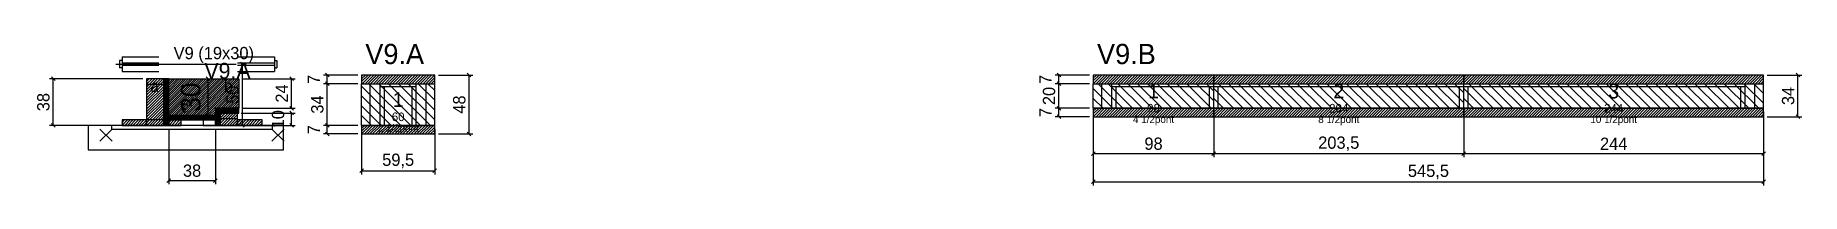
# Model space of a CAD drawing. Extents: x -69 to 1369, y -83 to 33.
import ezdxf
from ezdxf.enums import TextEntityAlignment as Align

# ---------------------------------------------------------------- set-up
doc = ezdxf.new("R2010")
doc.units = 0
for name, color, linetype in [('5', 5, 'Continuous'), ('barrote', 126, 'Continuous'), ('CONCRETO', 251, 'Continuous'), ('COTA', 241, 'Continuous'), ('Cota Seção (2x)', 241, 'Continuous'), ('detalhes', 7, 'Continuous'), ('Hachura', 251, 'Continuous'), ('Madeira', 126, 'Continuous'), ('NOMENCLATURA', 7, 'Continuous'), ('Painéis', 200, 'Continuous'), ('presilha', 224, 'Continuous'), ('Reaproveitamento', 30, 'Continuous'), ('SARR_2.2x7', 40, 'Continuous'), ('SARR_3.5x7', 81, 'Continuous'), ('SCO-___-LAJ', 224, 'Continuous'), ('TENSOR', 224, 'Continuous'), ('texto', 7, 'Continuous'), ('Texto Seção', 7, 'Continuous')]:
    doc.layers.add(name, color=color, linetype=linetype)
doc.dimstyles.new('PAINEL', dxfattribs={"dimtxt": 10, "dimasz": 3, "dimexe": 3, "dimexo": 3, "dimgap": 3, "dimtad": 1, "dimblk": 'OBLIQUE', "dimblk1": 'OBLIQUE', "dimcen": 2.5, "dimclrd": 4, "dimclre": 4, "dimclrt": 240, "dimazin": 3, "dimtfac": 1, "dimtmove": 0, "dimatfit": 3})
doc.dimstyles.new('SECAO2X', dxfattribs={"dimtxt": 16, "dimasz": 3, "dimexe": 3, "dimexo": 3, "dimgap": 3, "dimtad": 1, "dimblk": 'OBLIQUE', "dimblk1": 'OBLIQUE', "dimcen": 2.5, "dimclrd": 4, "dimclre": 4, "dimclrt": 240, "dimazin": 3, "dimtfac": 1, "dimtmove": 0, "dimatfit": 3})

# ---------------------------------------------------------------- blocks, each defined once
blk = doc.blocks.new('_OBLIQUE')
at = {"color": 0, "linetype": 'BYBLOCK'}
blk.add_line((-0.5, -0.5), (0.5, 0.5), dxfattribs=at)

msp = doc.modelspace()

# ---------------------------------------------------------------- hatches: boundary and pattern name
at = {"layer": 'COTA'}
h = msp.add_hatch(dxfattribs=at)
h.set_pattern_fill('ANSI31', scale=0.4)
h.paths.add_polyline_path([(40, -26), (40, 4), (97, 4), (97, -20), (78, -20), (78, -26)])
h = msp.add_hatch(dxfattribs=at)
h.set_pattern_fill('ANSI31', scale=0.5)
h.paths.add_polyline_path([(197, 0), (256.5, 0), (256.5, 7), (197, 7)])
h = msp.add_hatch(dxfattribs=at)
h.set_pattern_fill('ANSI31', scale=0.5)
h.paths.add_polyline_path([(792.5, 0), (890.5, 0), (890.5, 7), (792.5, 7)])
h = msp.add_hatch(dxfattribs=at)
h.set_pattern_fill('ANSI31', scale=0.5)
h.paths.add_polyline_path([(890.5, 0), (1094, 0), (1094, 7), (890.5, 7)])
h = msp.add_hatch(dxfattribs=at)
h.set_pattern_fill('ANSI31', scale=0.5)
h.paths.add_polyline_path([(1094, 0), (1338, 0), (1338, 7), (1094, 7)])
h = msp.add_hatch(dxfattribs=at)
h.set_pattern_fill('ANSI31', scale=0.5)
h.paths.add_polyline_path([(792.5, -27), (890.5, -27), (890.5, -20), (792.5, -20)])
h = msp.add_hatch(dxfattribs=at)
h.set_pattern_fill('ANSI31', scale=0.5)
h.paths.add_polyline_path([(890.5, -27), (1094, -27), (1094, -20), (890.5, -20)])
h = msp.add_hatch(dxfattribs=at)
h.set_pattern_fill('ANSI31', scale=0.5)
h.paths.add_polyline_path([(1094, -27), (1338, -27), (1338, -20), (1094, -20)])
h = msp.add_hatch(dxfattribs=at)
h.set_pattern_fill('ANSI31', scale=0.5)
h.paths.add_polyline_path([(197, -41), (256.5, -41), (256.5, -34), (197, -34)])
at = {"layer": 'Hachura'}
h = msp.add_hatch(dxfattribs=at)
h.set_pattern_fill('ANSI31', scale=0.5)
h.paths.add_polyline_path([(22, -34), (36, -34), (36, 4), (22, 4)])
h = msp.add_hatch(dxfattribs=at)
h.set_pattern_fill('ANSI31', scale=0.5)
h.paths.add_polyline_path([(22, -0.4), (36, -0.4), (36, 4), (22, 4)])
h = msp.add_hatch(dxfattribs=at)
h.set_pattern_fill('SOLID')
h.paths.add_polyline_path([(36, -34), (40, -34), (40, 4), (36, 4)])
h = msp.add_hatch(dxfattribs=at)
h.set_pattern_fill('SOLID')
h.paths.add_polyline_path([(40, -29.6), (78, -29.6), (78, -26), (40, -26)])
h = msp.add_hatch(dxfattribs=at)
h.set_pattern_fill('SOLID')
h.paths.add_polyline_path([(78, -24), (97, -24), (97, -20), (78, -20)])
h = msp.add_hatch(dxfattribs=at)
h.set_pattern_fill('SOLID')
h.paths.add_polyline_path([(78, -34), (82, -34), (82, -24), (78, -24)])
h = msp.add_hatch(dxfattribs=at)
h.set_pattern_fill('ANSI31', scale=0.5)
h.paths.add_polyline_path([(82, -34), (96, -34), (96, -24), (82, -24)])
h = msp.add_hatch(dxfattribs=at)
h.set_pattern_fill('ANSI31', scale=0.5)
h.paths.add_polyline_path([(82, -28.4), (96, -28.4), (96, -24), (82, -24)])
h = msp.add_hatch(dxfattribs=at)
h.set_pattern_fill('ANSI31', scale=0.5)
h.paths.add_polyline_path([(2, -34), (22, -34), (22, -29.6), (2, -29.6)])
h = msp.add_hatch(dxfattribs=at)
h.set_pattern_fill('ANSI31', scale=0.5)
h.paths.add_polyline_path([(40, -34), (50, -34), (50, -29.6), (40, -29.6)])
h = msp.add_hatch(dxfattribs=at)
h.set_pattern_fill('ANSI31', scale=0.5)
h.paths.add_polyline_path([(96, -34), (116, -34), (116, -29.6), (96, -29.6)])

# ---------------------------------------------------------------- linework, layer by layer
for p, q in [((0, 19), (0, 13)), ((2, 19), (0, 19)), ((2, 22), (32, 22)), ((2, 22), (2, 10)), ((2, 17), (32, 17)), ((2, 15), (32, 15)), ((96, 22), (126, 22)), ((96, 17), (126, 17)), ((96, 15), (126, 15)), ((126, 22), (126, 10)), ((126, 19), (128, 19)), ((128, 19), (128, 13)), ((2, 13), (0, 13)), ((2, 10), (32, 10)), ((96, 10), (126, 10)), ((126, 13), (128, 13))]:
    msp.add_line(p, q)
at = {"layer": 'barrote'}
msp.add_lwpolyline([(-25.5, -54), (133.5, -54), (133.5, -34), (-25.5, -34)], close=True, dxfattribs=at)
at = {"layer": 'CONCRETO'}
msp.add_lwpolyline([(40, -26), (40, 4), (97, 4), (97, -20), (78, -20), (78, -26)], close=True, dxfattribs=at)
at = {"layer": 'Madeira'}
for points in [[(22, -34), (36, -34), (36, 4), (22, 4)], [(22, -0.4), (36, -0.4), (36, 4), (22, 4)], [(82, -34), (96, -34), (96, -24), (82, -24)], [(82, -28.4), (96, -28.4), (96, -24), (82, -24)], [(2, -34), (22, -34), (22, -29.6), (2, -29.6)], [(22, -34), (36, -34), (36, -29.6), (22, -29.6)], [(40, -34), (50, -34), (50, -29.6), (40, -29.6)], [(68, -34), (78, -34), (78, -29.6), (68, -29.6)], [(96, -34), (116, -34), (116, -29.6), (96, -29.6)]]:
    msp.add_lwpolyline(points, close=True, dxfattribs=at)
at = {"layer": 'Painéis'}
for p, q in [((197, 0), (256.5, 0)), ((197, -34), (197, 0)), ((256.5, -34), (256.5, 0)), ((792.5, 0), (890.5, 0)), ((792.5, -20), (792.5, 0)), ((890.5, -20), (890.5, 0)), ((890.5, -20), (890.5, 0)), ((890.5, 0), (1094, 0)), ((890.5, -20), (890.5, 0)), ((1094, -20), (1094, 0)), ((1094, -20), (1094, 0)), ((1094, 0), (1338, 0)), ((1094, -20), (1094, 0)), ((1338, -20), (1338, 0)), ((792.5, -20), (890.5, -20)), ((890.5, -20), (1094, -20)), ((1094, -20), (1338, -20)), ((197, -34), (256.5, -34))]:
    msp.add_line(p, q, dxfattribs=at)
for points in [[(36, -34), (40, -34), (40, 4), (36, 4)], [(40, -29.6), (78, -29.6), (78, -26), (40, -26)], [(78, -24), (97, -24), (97, -20), (78, -20)], [(78, -34), (82, -34), (82, -24), (78, -24)]]:
    msp.add_lwpolyline(points, close=True, dxfattribs=at)
at = {"layer": 'presilha'}
for p, q in [((-16, -47), (-6, -37)), ((-16, -37), (-6, -47)), ((124, -47), (134, -37)), ((124, -37), (134, -47))]:
    msp.add_line(p, q, dxfattribs=at)
at = {"layer": 'Reaproveitamento', "color": 30}
for p, q in [((237, -34), (203, 0)), ((245, -34), (211, 0)), ((253, -34), (219, 0)), ((256.5, -29.5), (227, 0)), ((256.5, -21.5), (235, 0)), ((256.5, -13.5), (243, 0)), ((256.5, -5.5), (251, 0)), ((816.5, -20), (796.5, 0)), ((824.5, -20), (804.5, 0)), ((832.5, -20), (812.5, 0)), ((840.5, -20), (820.5, 0)), ((848.5, -20), (828.5, 0)), ((856.5, -20), (836.5, 0)), ((864.5, -20), (844.5, 0)), ((872.5, -20), (852.5, 0)), ((880.5, -20), (860.5, 0)), ((888.5, -20), (868.5, 0)), ((890.5, -14), (876.5, 0)), ((890.5, -6), (884.5, 0)), ((914.5, -20), (894.5, 0)), ((922.5, -20), (902.5, 0)), ((930.5, -20), (910.5, 0)), ((938.5, -20), (918.5, 0)), ((946.5, -20), (926.5, 0)), ((954.5, -20), (934.5, 0)), ((962.5, -20), (942.5, 0)), ((970.5, -20), (950.5, 0)), ((978.5, -20), (958.5, 0)), ((986.5, -20), (966.5, 0)), ((994.5, -20), (974.5, 0)), ((1002.5, -20), (982.5, 0)), ((1010.5, -20), (990.5, 0)), ((1018.5, -20), (998.5, 0)), ((1026.5, -20), (1006.5, 0)), ((1034.5, -20), (1014.5, 0)), ((1042.5, -20), (1022.5, 0)), ((1050.5, -20), (1030.5, 0)), ((1058.5, -20), (1038.5, 0)), ((1066.5, -20), (1046.5, 0)), ((1074.5, -20), (1054.5, 0)), ((1082.5, -20), (1062.5, 0)), ((1090.5, -20), (1070.5, 0)), ((1094, -15.5), (1078.5, 0)), ((1094, -7.5), (1086.5, 0)), ((1118, -20), (1098, 0)), ((1126, -20), (1106, 0)), ((1134, -20), (1114, 0)), ((1142, -20), (1122, 0)), ((1150, -20), (1130, 0)), ((1158, -20), (1138, 0)), ((1166, -20), (1146, 0)), ((1174, -20), (1154, 0)), ((1182, -20), (1162, 0)), ((1190, -20), (1170, 0)), ((1198, -20), (1178, 0)), ((1206, -20), (1186, 0)), ((1214, -20), (1194, 0)), ((1222, -20), (1202, 0)), ((1230, -20), (1210, 0)), ((1238, -20), (1218, 0)), ((1246, -20), (1226, 0)), ((1254, -20), (1234, 0)), ((1262, -20), (1242, 0)), ((1270, -20), (1250, 0)), ((1278, -20), (1258, 0)), ((1286, -20), (1266, 0)), ((1294, -20), (1274, 0)), ((1302, -20), (1282, 0)), ((1310, -20), (1290, 0)), ((1318, -20), (1298, 0)), ((1326, -20), (1306, 0)), ((1334, -20), (1314, 0)), ((1338, -16), (1322, 0)), ((1338, -8), (1330, 0)), ((1338, 0), (1338, 0)), ((229, -34), (197, -2)), ((221, -34), (197, -10)), ((808.5, -20), (792.5, -4)), ((800.5, -20), (792.5, -12)), ((906.5, -20), (890.5, -4)), ((898.5, -20), (890.5, -12)), ((1110, -20), (1094, -4)), ((1102, -20), (1094, -12)), ((213, -34), (197, -18)), ((205, -34), (197, -26)), ((792.5, -20), (792.5, -20)), ((890.5, -20), (890.5, -20)), ((1094, -20), (1094, -20)), ((197, -34), (197, -34))]:
    msp.add_line(p, q, dxfattribs=at)
at = {"layer": 'SARR_2.2x7'}
for p, q in [((204, -34), (204, 0)), ((249.5, -34), (249.5, 0)), ((799.5, -20), (799.5, 0)), ((1331, -20), (1331, 0)), ((212, -2.2), (241.5, -2.2)), ((807.5, -2.2), (890.5, -2.2)), ((890.5, -2.2), (1094, -2.2)), ((1094, -2.2), (1323, -2.2))]:
    msp.add_line(p, q, dxfattribs=at)
at = {"layer": 'SARR_3.5x7'}
for p, q in [((212, -34), (212, 0)), ((241.5, -34), (241.5, 0)), ((807.5, -20), (807.5, 0)), ((890.5, -20), (890.5, 0)), ((890.5, -20), (890.5, 0)), ((1094, -20), (1094, 0)), ((1094, -20), (1094, 0)), ((1323, -20), (1323, 0)), ((215.5, -34), (215.5, -2.2)), ((238, -34), (238, -2.2)), ((811, -20), (811, -2.2)), ((887, -20), (887, -2.2)), ((894, -20), (894, -2.2)), ((1090.5, -20), (1090.5, -2.2)), ((1097.5, -20), (1097.5, -2.2)), ((1319.5, -20), (1319.5, -2.2)), ((807.5, -20), (811, -20)), ((887, -20), (890.5, -20)), ((890.5, -20), (894, -20)), ((1090.5, -20), (1094, -20)), ((1094, -20), (1097.5, -20)), ((1319.5, -20), (1323, -20)), ((212, -34), (215.5, -34)), ((238, -34), (241.5, -34))]:
    msp.add_line(p, q, dxfattribs=at)
at = {"layer": 'SCO-___-LAJ'}
for points in [[(197, 0), (256.5, 0), (256.5, 7), (197, 7)], [(792.5, 0), (890.5, 0), (890.5, 7), (792.5, 7)], [(890.5, 0), (1094, 0), (1094, 7), (890.5, 7)], [(1094, 0), (1338, 0), (1338, 7), (1094, 7)], [(792.5, -27), (890.5, -27), (890.5, -20), (792.5, -20)], [(890.5, -27), (1094, -27), (1094, -20), (890.5, -20)], [(1094, -27), (1338, -27), (1338, -20), (1094, -20)], [(-6.5, -37.2), (124.5, -37.2), (124.5, -34), (-6.5, -34)], [(197, -41), (256.5, -41), (256.5, -34), (197, -34)]]:
    msp.add_lwpolyline(points, close=True, dxfattribs=at)
at = {"layer": 'TENSOR'}
msp.add_line((-3, 16), (95, 16), dxfattribs=at)

# ---------------------------------------------------------------- texts
at = {"layer": '5'}
for s, height, p in [('1', 12, (841.5, -6)), ('2', 12, (992.25, -6)), ('3', 12, (1216, -6)), ('1', 12, (226.75, -13)), ('60', 7, (226.75, -27)), ('98', 7, (841.5, -20)), ('204', 7, (992.25, -20)), ('244', 7, (1216, -20))]:
    msp.add_text(s, height=height, dxfattribs=at).set_placement(p, align=Align.MIDDLE_CENTER)
at = {"layer": 'detalhes'}
for s, p in [('a', (25, -6.7)), ('b', (85, -6.7)), ('c', (50, -23.5))]:
    msp.add_text(s, height=9.6, dxfattribs=at).set_placement(p)
at = {"layer": 'NOMENCLATURA'}
for s, p in [('V9.A', (200, 16)), ('V9.B', (795.5, 16))]:
    msp.add_text(s, height=16.5, dxfattribs=at).set_placement(p)
at = {"layer": 'texto', "char_height": 6, "attachment_point": 5}
for s, insert in [('4 1/2pont', (841.5, -30)), ('8 1/2pont', (992.25, -30)), ('10 1/2pont', (1216, -30)), ('2 1/2pont', (226.75, -37))]:
    msp.add_mtext(s, dxfattribs=dict(at, insert=insert))
at = {"layer": 'Texto Seção'}
for s, height, p in [('V9 (19x30)', 10, (44, 20)), ('V9.A', 13, (69, 4))]:
    msp.add_text(s, height=height, dxfattribs=at).set_placement(p)

# ---------------------------------------------------------------- dimensions: what is measured, and where the dimension line sits
at = {"layer": 'COTA'}
for base, p1, p2 in [((100, -34), (96, -34), (96, 16)), ((-54, -34), (2, -34), (22, 4)), ((140, -20), (97, -20), (97, 4)), ((169, 0), (197, 0), (197, 7)), ((169, -34), (197, -34), (197, 0)), ((284.5, -41), (256.5, -41), (256.5, 7)), ((764.5, 0), (792.5, 0), (792.5, 7)), ((764.5, -20), (792.5, -20), (792.5, 0)), ((1366, -27), (1338, -27), (1338, 7)), ((140, -34), (96, -34), (96, -24)), ((764.5, -27), (792.5, -27), (792.5, -20)), ((169, -41), (197, -41), (197, -34))]:
    msp.add_linear_dim(base=base, p1=p1, p2=p2, angle=90, dimstyle='PAINEL', dxfattribs=at).render()
for base, p1, p2 in [((792.5, -57), (792.5, -20), (890.5, -20)), ((792.5, -80), (792.5, -20), (1338, -20)), ((890.5, -57), (890.5, -20), (1094, -20)), ((1094, -57), (1094, -20), (1338, -20)), ((40, -79), (40, -34), (78, -34)), ((197, -71), (197, -34), (256.5, -34))]:
    msp.add_linear_dim(base=base, p1=p1, p2=p2, dimstyle='PAINEL', dxfattribs=at).render()
at = {"layer": 'Cota Seção (2x)'}
msp.add_linear_dim(base=(72, -26), p1=(40, -26), p2=(40, 4), angle=90, dimstyle='SECAO2X', dxfattribs=at).render()

doc.saveas('drawing.dxf')
